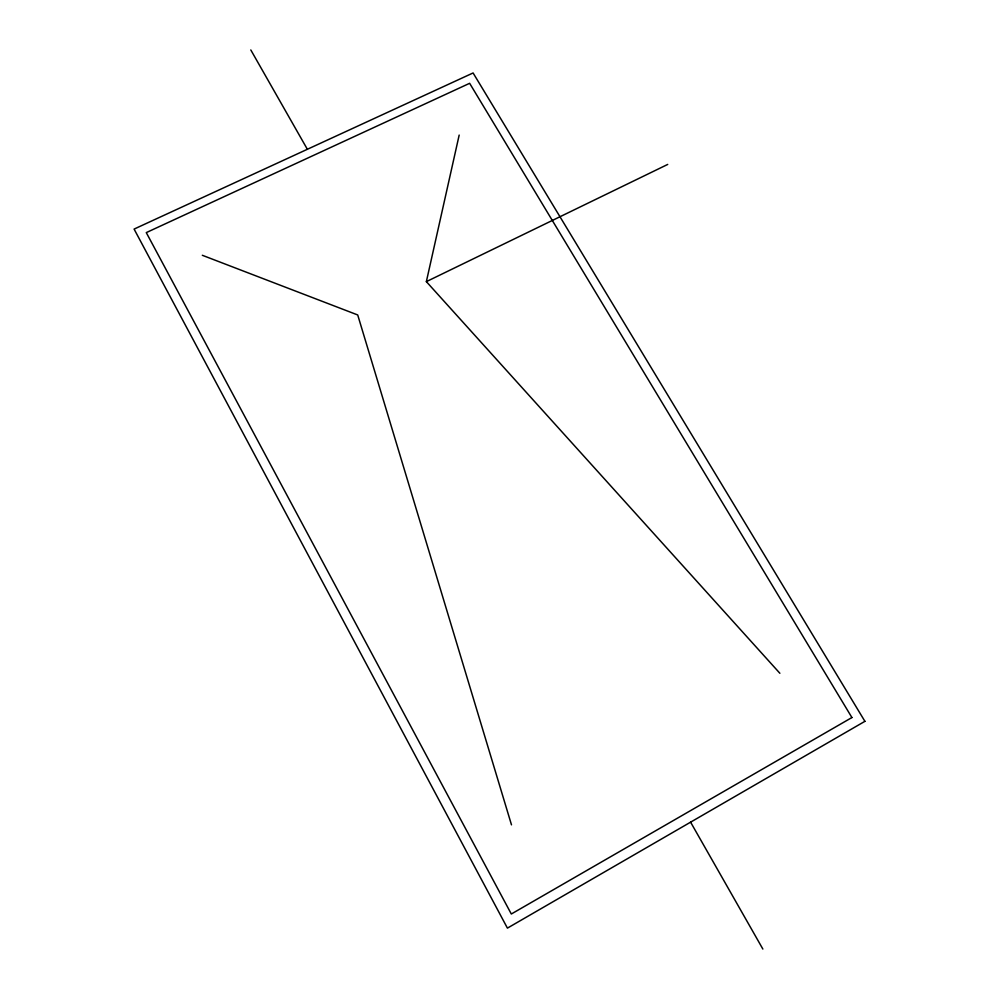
<?xml version="1.0" encoding="UTF-8"?>
<svg xmlns="http://www.w3.org/2000/svg" width="999" height="999" viewBox="0 0 999 999"><rect width="100%" height="100%" fill="white"/><g stroke="black" fill="none" stroke-linecap="round" stroke-linejoin="round"><path stroke-width="1.5" d="M779.869 673.276L426.361 281.631L459.178 135.077M426.361 281.631L667.719 164.423M202.322 255.282L357.717 314.96L511.488 824.849M250.799 49.95L307.367 149.288M690.596 822.165L762.861 949.05M864.909 721.328L507.417 928.121L134.091 229.083L473.089 72.964L864.909 721.328M851.91 717.544L511.313 914.01L146.279 232.605L469.642 83.304L851.91 717.544"/></g></svg>
